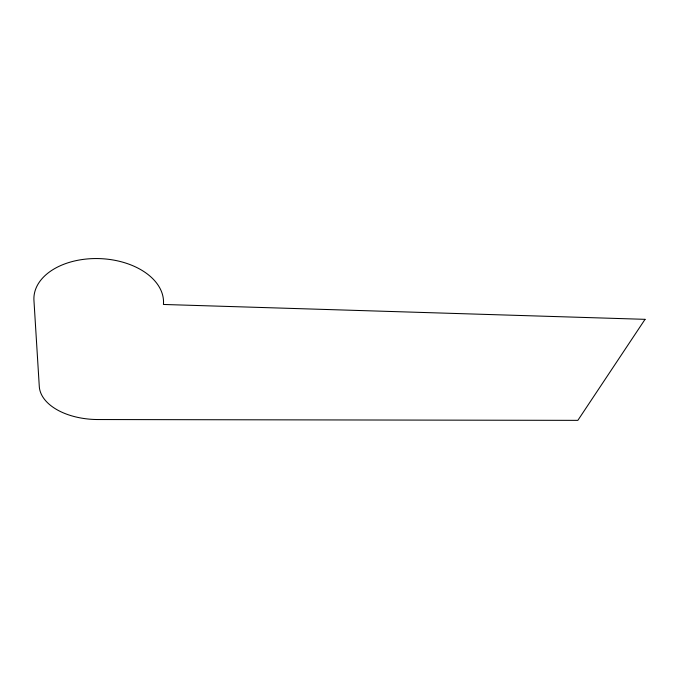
<?xml version="1.0" encoding="UTF-8"?>
<svg xmlns="http://www.w3.org/2000/svg" width="679" height="679" viewBox="0 0 679 679"><rect width="100%" height="100%" fill="white"/><g stroke="black" fill="none" stroke-linecap="round" stroke-linejoin="round"><path stroke-width="1.02" d="M645.05 319.334L577.854 420.36L98.014 419.537A58.411 33.95 0.5 0 1 39.289 386.504L33.95 300.466A64.853 41.818 2.5 0 1 99.278 258.597A64.853 41.818 2.5 0 1 163.427 304.464L645.05 319.334"/></g></svg>
